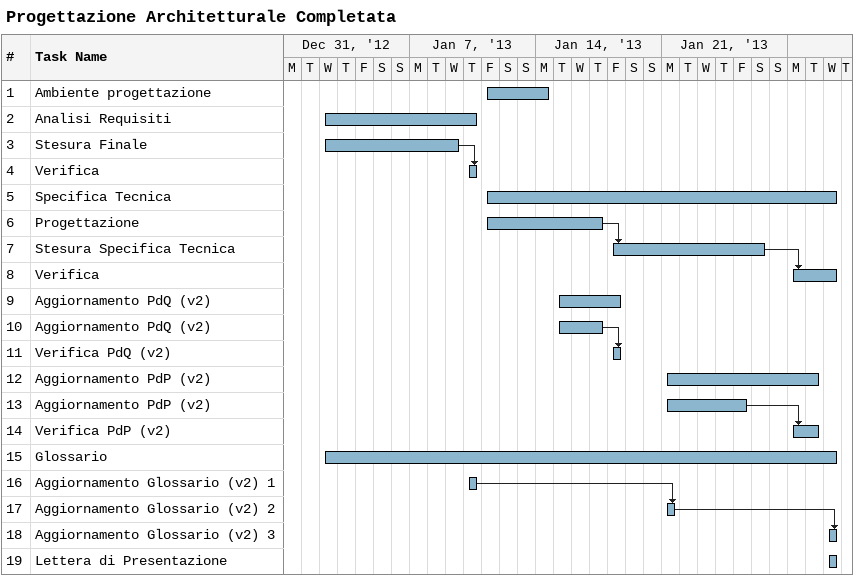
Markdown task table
Progettazione Architetturale Completata

| ID | Task | Start | Finish | Predecessors |
|---|---|---|---|---|
| 1 | Ambiente progettazione | 2013-01-11 | 2013-01-14 |  |
| 2 | Analisi Requisiti | 2013-01-02 | 2013-01-10 |  |
| 3 | Stesura Finale | 2013-01-02 | 2013-01-09 |  |
| 4 | Verifica | 2013-01-10 | 2013-01-10 | 3 |
| 5 | Specifica Tecnica | 2013-01-11 | 2013-01-30 |  |
| 6 | Progettazione | 2013-01-11 | 2013-01-17 |  |
| 7 | Stesura Specifica Tecnica | 2013-01-18 | 2013-01-26 | 6 |
| 8 | Verifica | 2013-01-28 | 2013-01-30 | 7 |
| 9 | Aggiornamento PdQ (v2) | 2013-01-15 | 2013-01-18 |  |
| 10 | Aggiornamento PdQ (v2) | 2013-01-15 | 2013-01-17 |  |
| 11 | Verifica PdQ (v2) | 2013-01-18 | 2013-01-18 | 10 |
| 12 | Aggiornamento PdP (v2) | 2013-01-21 | 2013-01-29 |  |
| 13 | Aggiornamento PdP (v2) | 2013-01-21 | 2013-01-25 |  |
| 14 | Verifica PdP (v2) | 2013-01-28 | 2013-01-29 | 13 |
| 15 | Glossario | 2013-01-02 | 2013-01-30 |  |
| 16 | Aggiornamento Glossario (v2) 1 | 2013-01-10 | 2013-01-10 |  |
| 17 | Aggiornamento Glossario (v2) 2 | 2013-01-21 | 2013-01-21 | 16 |
| 18 | Aggiornamento Glossario (v2) 3 | 2013-01-30 | 2013-01-30 | 17 |
| 19 | Lettera di Presentazione | 2013-01-30 | 2013-01-30 |  |
